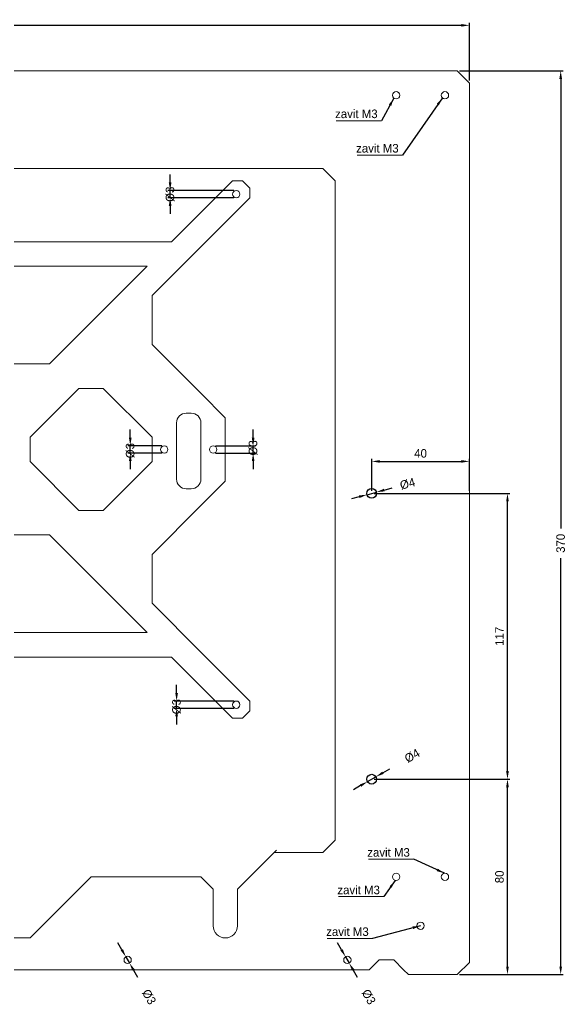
# Model space of a CAD drawing. Header units: millimetres. Extents: x 81 to 504, y 12 to 422.
# Drawn here: x 280.2 to 504.1, y 17.9 to 421.8 of the extents above; entities that cross this region are included whole.
import ezdxf

# ---------------------------------------------------------------- set-up
doc = ezdxf.new("R2010")
doc.units = ezdxf.units.MM
doc.header["$PDSIZE"] = -1
doc.layers.get('Defpoints').update_dxf_attribs({"true_color": 0xffffff})
for name, color, linetype, lineweight, true_color in [('3mm_DIRY', 7, 'Continuous', 15, 0xffffff), ('4mm-DIRY', 178, 'Continuous', 25, 0x000000), ('BED-NEW', 7, 'Continuous', 15, 0xffffff), ('INSIDE', 7, 'Continuous', 15, 0xffffff), ('KOTY', 9, 'Continuous', 15, 0xc0c0c0), ('M3_ZAVIT', 7, 'Continuous', 15, 0xffffff), ('OUTSIDE', 7, 'Continuous', 15, 0xffffff)]:
    doc.layers.add(name, color=color, linetype=linetype, lineweight=lineweight, true_color=true_color)
doc.styles.add('textstyle0', font='')
doc.styles.add('textstyle1', font='')
doc.styles.add('textstyle2', font='')
doc.styles.add('textstyle3', font='')
doc.styles.add('textstyle55', font='')
doc.styles.get('textstyle0').set_extended_font_data('TXT')
doc.styles.get('textstyle1').set_extended_font_data('TXT')
doc.styles.get('textstyle2').set_extended_font_data('TXT')
doc.styles.get('textstyle3').set_extended_font_data('TXT')
doc.styles.get('textstyle55').set_extended_font_data('TXT')
doc.dimstyles.new('QCADDimStyle', dxfattribs={"dimtxt": 3.5, "dimasz": 3.302, "dimexe": 1, "dimexo": 1, "dimgap": 1.524, "dimtad": 1, "dimtoh": 1, "dimdec": 4, "dimzin": 0, "dimdsep": 46, "dimtxsty": 'Standard', "dimcen": 0.09, "dimadec": 0, "dimazin": 0, "dimtfac": 1, "dimtdec": 4, "dimtofl": 0, "dimtmove": 0, "dimatfit": 3, "dimfxl": 1, "dimtolj": 1, "dimtzin": 0, "dimarcsym": 0})

# ---------------------------------------------------------------- blocks, each defined once
blk = doc.blocks.new('*D44')
at = {"layer": 'Defpoints', "color": 0}
for p in [(323.65, 38.2), (325.15, 35.6)]:
    blk.add_point(p, dxfattribs=at)
at = {"layer": 'KOTY', "color": 0, "lineweight": -2}
for p, q in [((322, 41.06), (320.35, 43.92)), ((323.65, 38.2), (325.15, 35.6)), ((326.8, 32.74), (328.45, 29.88))]:
    blk.add_line(p, q, dxfattribs=at)
at = {"layer": 'KOTY', "color": 0}
for points in [[(321.52, 40.78), (322.48, 41.33), (323.65, 38.2)], [(327.28, 33.02), (326.32, 32.47), (325.15, 35.6)]]:
    blk.add_solid(points, dxfattribs=at)
at = {"layer": 'KOTY', "color": 0, "insert": (333.14, 21.76), "char_height": 3.5, "attachment_point": 5, "rotation": 300}
blk.add_mtext('%%c3', dxfattribs=at)
blk = doc.blocks.new('*D45')
at = {"layer": 'Defpoints', "color": 0}
for p in [(413.65, 38.2), (415.15, 35.6)]:
    blk.add_point(p, dxfattribs=at)
at = {"layer": 'KOTY', "color": 0, "lineweight": -2}
for p, q in [((412, 41.06), (410.35, 43.92)), ((413.65, 38.2), (415.15, 35.6)), ((416.8, 32.74), (418.45, 29.88))]:
    blk.add_line(p, q, dxfattribs=at)
at = {"layer": 'KOTY', "color": 0}
for points in [[(411.52, 40.78), (412.48, 41.33), (413.65, 38.2)], [(417.28, 33.02), (416.32, 32.47), (415.15, 35.6)]]:
    blk.add_solid(points, dxfattribs=at)
at = {"layer": 'KOTY', "color": 0, "insert": (423.14, 21.76), "char_height": 3.5, "attachment_point": 5, "rotation": 300}
blk.add_mtext('%%c3', dxfattribs=at)
blk = doc.blocks.new('*D46')
at = {"layer": 'Defpoints', "color": 0}
for p in [(422.67, 109.9), (426.13, 111.9)]:
    blk.add_point(p, dxfattribs=at)
at = {"layer": 'KOTY', "color": 0, "lineweight": -2}
for p, q in [((428.99, 113.55), (431.85, 115.2)), ((422.67, 109.9), (426.13, 111.9)), ((419.81, 108.25), (416.95, 106.6))]:
    blk.add_line(p, q, dxfattribs=at)
at = {"layer": 'KOTY', "color": 0}
for points in [[(428.72, 114.03), (429.27, 113.07), (426.13, 111.9)], [(420.08, 107.77), (419.53, 108.73), (422.67, 109.9)]]:
    blk.add_solid(points, dxfattribs=at)
at = {"layer": 'KOTY', "color": 0, "insert": (440.98, 120.47), "char_height": 3.5, "attachment_point": 5, "rotation": 30}
blk.add_mtext('%%c4', dxfattribs=at)
blk = doc.blocks.new('*D47')
at = {"layer": 'Defpoints', "color": 0}
for p in [(422.47, 227.38), (426.33, 228.42)]:
    blk.add_point(p, dxfattribs=at)
at = {"layer": 'KOTY', "color": 0, "lineweight": -2}
for p, q in [((419.28, 226.53), (416.09, 225.67)), ((422.47, 227.38), (426.33, 228.42)), ((429.52, 229.27), (432.71, 230.13))]:
    blk.add_line(p, q, dxfattribs=at)
at = {"layer": 'KOTY', "color": 0}
for points in [[(419.42, 226), (419.14, 227.06), (422.47, 227.38)], [(429.38, 229.8), (429.66, 228.74), (426.33, 228.42)]]:
    blk.add_solid(points, dxfattribs=at)
at = {"layer": 'KOTY', "color": 0, "insert": (439.07, 231.83), "char_height": 3.5, "attachment_point": 5, "rotation": 15}
blk.add_mtext('%%c4', dxfattribs=at)
blk = doc.blocks.new('*D48')
at = {"layer": 'Defpoints', "color": 0}
for p in [(459.4, 400.9), (459.4, 30.9), (501.8, 30.9)]:
    blk.add_point(p, dxfattribs=at)
at = {"layer": 'KOTY', "color": 0, "lineweight": -2}
for p, q in [((460.4, 400.9), (502.8, 400.9)), ((501.8, 397.6), (501.8, 213.48)), ((501.8, 34.2), (501.8, 201.43)), ((460.4, 30.9), (502.8, 30.9))]:
    blk.add_line(p, q, dxfattribs=at)
at = {"layer": 'KOTY', "color": 0}
for points in [[(502.35, 397.6), (501.25, 397.6), (501.8, 400.9)], [(501.25, 34.2), (502.35, 34.2), (501.8, 30.9)]]:
    blk.add_solid(points, dxfattribs=at)
at = {"layer": 'KOTY', "color": 0, "insert": (501.8, 207.45), "char_height": 3.5, "attachment_point": 5, "rotation": 90}
blk.add_mtext('370', dxfattribs=at)
blk = doc.blocks.new('*D49')
at = {"layer": 'Defpoints', "color": 0}
for p in [(464.4, 419.53), (94.4, 395.9), (464.4, 395.9)]:
    blk.add_point(p, dxfattribs=at)
at = {"layer": 'KOTY', "color": 0, "lineweight": -2}
for p, q in [((94.4, 396.9), (94.4, 420.53)), ((464.4, 396.9), (464.4, 420.53)), ((97.7, 419.53), (264.7, 419.53)), ((461.1, 419.53), (276.75, 419.53))]:
    blk.add_line(p, q, dxfattribs=at)
at = {"layer": 'KOTY', "color": 0}
for points in [[(97.7, 420.08), (97.7, 418.98), (94.4, 419.53)], [(461.1, 418.98), (461.1, 420.08), (464.4, 419.53)]]:
    blk.add_solid(points, dxfattribs=at)
at = {"layer": 'KOTY', "color": 0, "insert": (270.72, 419.53), "char_height": 3.5, "attachment_point": 5}
blk.add_mtext('370', dxfattribs=at)
blk = doc.blocks.new('*D56')
at = {"layer": 'Defpoints', "color": 0}
for p in [(344.46, 142.9), (368.9, 142.9), (368.9, 139.9)]:
    blk.add_point(p, dxfattribs=at)
at = {"layer": 'KOTY', "color": 0, "lineweight": -2}
for p, q in [((344.46, 146.2), (344.46, 149.5)), ((367.9, 142.9), (343.46, 142.9)), ((344.46, 139.9), (344.46, 142.9)), ((367.9, 139.9), (343.46, 139.9)), ((344.46, 136.6), (344.46, 133.3))]:
    blk.add_line(p, q, dxfattribs=at)
at = {"layer": 'KOTY', "color": 0}
for points in [[(343.91, 146.2), (345.01, 146.2), (344.46, 142.9)], [(345.01, 136.6), (343.91, 136.6), (344.46, 139.9)]]:
    blk.add_solid(points, dxfattribs=at)
at = {"layer": 'KOTY', "color": 0, "insert": (344.46, 140.6), "char_height": 3.5, "attachment_point": 5, "rotation": 90}
blk.add_mtext('%%c3', dxfattribs=at)
blk = doc.blocks.new('*D57')
at = {"layer": 'Defpoints', "color": 0}
for p in [(325.47, 247.4), (339.4, 247.4), (339.4, 244.4)]:
    blk.add_point(p, dxfattribs=at)
at = {"layer": 'KOTY', "color": 0, "lineweight": -2}
for p, q in [((325.47, 250.7), (325.47, 254)), ((338.4, 247.4), (324.47, 247.4)), ((325.47, 244.4), (325.47, 247.4)), ((338.4, 244.4), (324.47, 244.4)), ((325.47, 241.1), (325.47, 237.8))]:
    blk.add_line(p, q, dxfattribs=at)
at = {"layer": 'KOTY', "color": 0}
for points in [[(324.92, 250.7), (326.02, 250.7), (325.47, 247.4)], [(326.02, 241.1), (324.92, 241.1), (325.47, 244.4)]]:
    blk.add_solid(points, dxfattribs=at)
at = {"layer": 'KOTY', "color": 0, "insert": (325.47, 245.41), "char_height": 3.5, "attachment_point": 5, "rotation": 90}
blk.add_mtext('%%c3', dxfattribs=at)
blk = doc.blocks.new('*D58')
at = {"layer": 'Defpoints', "color": 0}
for p in [(359.4, 247.4), (375.8, 247.4), (359.4, 244.4)]:
    blk.add_point(p, dxfattribs=at)
at = {"layer": 'KOTY', "color": 0, "lineweight": -2}
for p, q in [((375.8, 250.7), (375.8, 254)), ((360.4, 247.4), (376.8, 247.4)), ((375.8, 244.4), (375.8, 247.4)), ((360.4, 244.4), (376.8, 244.4)), ((375.8, 241.1), (375.8, 237.8))]:
    blk.add_line(p, q, dxfattribs=at)
at = {"layer": 'KOTY', "color": 0}
for points in [[(375.25, 250.7), (376.35, 250.7), (375.8, 247.4)], [(376.35, 241.1), (375.25, 241.1), (375.8, 244.4)]]:
    blk.add_solid(points, dxfattribs=at)
at = {"layer": 'KOTY', "color": 0, "insert": (375.8, 246.53), "char_height": 3.5, "attachment_point": 5, "rotation": 90}
blk.add_mtext('%%c3', dxfattribs=at)
blk = doc.blocks.new('*D59')
at = {"layer": 'Defpoints', "color": 0}
for p in [(341.79, 351.9), (368.9, 351.9), (368.9, 348.9)]:
    blk.add_point(p, dxfattribs=at)
at = {"layer": 'KOTY', "color": 0, "lineweight": -2}
for p, q in [((341.79, 355.2), (341.79, 358.5)), ((367.9, 351.9), (340.79, 351.9)), ((341.79, 348.9), (341.79, 351.9)), ((367.9, 348.9), (340.79, 348.9)), ((341.79, 345.6), (341.79, 342.3))]:
    blk.add_line(p, q, dxfattribs=at)
at = {"layer": 'KOTY', "color": 0}
for points in [[(341.24, 355.2), (342.34, 355.2), (341.79, 351.9)], [(342.34, 345.6), (341.24, 345.6), (341.79, 348.9)]]:
    blk.add_solid(points, dxfattribs=at)
at = {"layer": 'KOTY', "color": 0, "insert": (341.79, 350.37), "char_height": 3.5, "attachment_point": 5, "rotation": 90}
blk.add_mtext('%%c3', dxfattribs=at)
blk = doc.blocks.new('SW_NOTE_15')
at = {"layer": 'KOTY', "color": 0}
blk.add_line((-18.54, 0), (0, 0), dxfattribs=at)
at = {"layer": 'KOTY', "color": 0, "insert": (-18.98, 4.56), "char_height": 3.5, "attachment_point": 1, "style": 'textstyle55'}
blk.add_mtext('zavit M3', dxfattribs=at)
blk = doc.blocks.new('SW_NOTE_16')
at = {"layer": 'KOTY', "color": 0}
blk.add_line((-18.54, 0), (0, 0), dxfattribs=at)
at = {"layer": 'KOTY', "color": 0, "insert": (-18.99, 4.6), "char_height": 3.5, "attachment_point": 1, "style": 'textstyle0'}
blk.add_mtext('zavit M3', dxfattribs=at)
blk = doc.blocks.new('SW_NOTE_17')
at = {"layer": 'KOTY', "color": 0}
blk.add_line((-18.54, 0), (0, 0), dxfattribs=at)
at = {"layer": 'KOTY', "color": 0, "insert": (-18.98, 4.49), "char_height": 3.5, "attachment_point": 1, "style": 'textstyle1'}
blk.add_mtext('zavit M3', dxfattribs=at)
blk = doc.blocks.new('SW_NOTE_18')
at = {"layer": 'KOTY', "color": 0}
blk.add_line((-18.54, 0), (0, 0), dxfattribs=at)
at = {"layer": 'KOTY', "color": 0, "insert": (-18.97, 4.49), "char_height": 3.5, "attachment_point": 1, "style": 'textstyle2'}
blk.add_mtext('zavit M3', dxfattribs=at)
blk = doc.blocks.new('SW_NOTE_19')
at = {"layer": 'KOTY', "color": 0}
blk.add_line((-18.54, 0), (0, 0), dxfattribs=at)
at = {"layer": 'KOTY', "color": 0, "insert": (-19, 4.47), "char_height": 3.5, "attachment_point": 1, "style": 'textstyle3'}
blk.add_mtext('zavit M3', dxfattribs=at)
blk = doc.blocks.new('*D60')
at = {"layer": 'Defpoints', "color": 0}
for p in [(424.4, 110.9), (480, 110.9), (459.4, 30.9)]:
    blk.add_point(p, dxfattribs=at)
at = {"layer": 'KOTY', "color": 0, "lineweight": -2}
for p, q in [((425.4, 110.9), (481, 110.9)), ((480, 34.2), (480, 107.6)), ((460.4, 30.9), (481, 30.9))]:
    blk.add_line(p, q, dxfattribs=at)
at = {"layer": 'KOTY', "color": 0}
for points in [[(480.55, 107.6), (479.45, 107.6), (480, 110.9)], [(479.45, 34.2), (480.55, 34.2), (480, 30.9)]]:
    blk.add_solid(points, dxfattribs=at)
at = {"layer": 'KOTY', "color": 0, "insert": (476.73, 70.9), "char_height": 3.5, "attachment_point": 5, "rotation": 90}
blk.add_mtext('80', dxfattribs=at)
blk = doc.blocks.new('*D61')
at = {"layer": 'Defpoints', "color": 0}
for p in [(424.4, 227.9), (480, 227.9), (424.4, 110.9)]:
    blk.add_point(p, dxfattribs=at)
at = {"layer": 'KOTY', "color": 0, "lineweight": -2}
for p, q in [((425.4, 227.9), (481, 227.9)), ((480, 114.2), (480, 224.6)), ((425.4, 110.9), (481, 110.9))]:
    blk.add_line(p, q, dxfattribs=at)
at = {"layer": 'KOTY', "color": 0}
for points in [[(480.55, 224.6), (479.45, 224.6), (480, 227.9)], [(479.45, 114.2), (480.55, 114.2), (480, 110.9)]]:
    blk.add_solid(points, dxfattribs=at)
at = {"layer": 'KOTY', "color": 0, "insert": (476.73, 169.4), "char_height": 3.5, "attachment_point": 5, "rotation": 90}
blk.add_mtext('117', dxfattribs=at)
blk = doc.blocks.new('*D62')
at = {"layer": 'Defpoints', "color": 0}
for p in [(464.4, 241), (424.4, 227.9), (464.4, 227.9)]:
    blk.add_point(p, dxfattribs=at)
at = {"layer": 'KOTY', "color": 0, "lineweight": -2}
for p, q in [((424.4, 228.9), (424.4, 242)), ((427.7, 241), (461.1, 241)), ((464.4, 228.9), (464.4, 242))]:
    blk.add_line(p, q, dxfattribs=at)
at = {"layer": 'KOTY', "color": 0}
for points in [[(427.7, 241.55), (427.7, 240.45), (424.4, 241)], [(461.1, 240.45), (461.1, 241.55), (464.4, 241)]]:
    blk.add_solid(points, dxfattribs=at)
at = {"layer": 'KOTY', "color": 0, "insert": (444.4, 244.27), "char_height": 3.5, "attachment_point": 5}
blk.add_mtext('40', dxfattribs=at)

msp = doc.modelspace()

# ---------------------------------------------------------------- linework, layer by layer
at = {"layer": '3mm_DIRY'}
for centre in [(368.9, 350.4), (339.4, 245.9), (359.4, 245.9), (368.9, 141.4), (324.4, 36.9), (414.4, 36.9)]:
    msp.add_circle(centre, 1.5, dxfattribs=at)
at = {"layer": '4mm-DIRY'}
for centre in [(424.4, 227.9), (424.4, 110.9)]:
    msp.add_circle(centre, 2, dxfattribs=at)
at = {"layer": 'BED-NEW'}
for p, q in [((367.4, 355.9), (344.4, 332.9)), ((371.4, 355.9), (367.4, 355.9)), ((374.4, 352.9), (371.4, 355.9)), ((374.4, 351.9), (374.4, 352.9)), ((374.4, 351.9), (374.4, 348.9)), ((374.4, 348.9), (334.4, 308.9)), ((344.4, 332.9), (342.4, 330.9)), ((186.4, 330.9), (342.4, 330.9)), ((196.4, 320.9), (332.4, 320.9)), ((332.4, 320.9), (304.4, 292.9)), ((334.4, 288.9), (334.4, 308.9)), ((302.4, 290.9), (292.4, 280.9)), ((304.4, 292.9), (302.4, 290.9)), ((354.4, 268.9), (334.4, 288.9)), ((292.4, 280.9), (236.4, 280.9)), ((284.4, 250.9), (304.4, 270.9)), ((304.4, 270.9), (314.4, 270.9)), ((314.4, 270.9), (334.4, 250.9)), ((364.4, 258.9), (354.4, 268.9)), ((348.4, 260.76), (350.4, 260.76)), ((364.4, 258.9), (364.4, 232.9)), ((344.4, 233.76), (344.4, 256.76)), ((354.4, 256.76), (354.4, 233.76)), ((284.4, 240.9), (284.4, 250.9)), ((334.4, 250.9), (334.4, 240.9)), ((304.4, 220.9), (284.4, 240.9)), ((334.4, 240.9), (314.4, 220.9)), ((364.4, 232.9), (354.4, 222.9)), ((350.4, 229.76), (348.4, 229.76)), ((354.4, 222.9), (334.4, 202.9)), ((314.4, 220.9), (304.4, 220.9)), ((292.4, 210.9), (236.4, 210.9)), ((292.4, 210.9), (332.4, 170.9)), ((334.4, 182.9), (334.4, 202.9)), ((354.4, 162.9), (334.4, 182.9)), ((332.4, 170.9), (196.4, 170.9)), ((374.4, 142.9), (354.4, 162.9)), ((186.4, 160.9), (342.4, 160.9)), ((367.4, 135.9), (342.4, 160.9)), ((374.4, 142.9), (374.4, 138.9)), ((371.4, 135.9), (374.4, 138.9)), ((367.4, 135.9), (369.4, 135.9)), ((369.4, 135.9), (371.4, 135.9))]:
    msp.add_line(p, q, dxfattribs=at)
for centre, start, end in [((348.4, 256.76), 90, 180), ((350.4, 256.76), 0, 90), ((348.4, 233.76), 180, 270), ((350.4, 233.76), 270, 0)]:
    msp.add_arc(centre, 4, start, end, dxfattribs=at)
at = {"layer": 'INSIDE'}
for p, q in [((154.4, 360.9), (404.4, 360.9)), ((404.4, 360.9), (409.4, 355.9)), ((409.4, 355.9), (409.4, 85.9)), ((409.4, 85.9), (404.4, 80.9)), ((385.4, 81.9), (369.4, 65.9)), ((404.4, 80.9), (384.4, 80.9)), ((284.4, 45.9), (309.4, 70.9)), ((309.4, 70.9), (354.4, 70.9)), ((359.4, 65.9), (354.4, 70.9)), ((359.4, 50.9), (359.4, 65.9)), ((369.4, 65.9), (369.4, 50.9)), ((274.4, 45.9), (284.4, 45.9))]:
    msp.add_line(p, q, dxfattribs=at)
msp.add_arc((364.4, 50.9), 5, 180, 0, dxfattribs=at)
at = {"layer": 'M3_ZAVIT'}
for centre in [(434.4, 390.9), (454.4, 390.9), (434.4, 70.9), (454.4, 70.9), (444.4, 50.9)]:
    msp.add_circle(centre, 1.5, dxfattribs=at)
at = {"layer": 'OUTSIDE'}
for p, q in [((99.4, 400.9), (459.4, 400.9)), ((459.4, 400.9), (464.4, 395.9)), ((464.4, 395.9), (464.4, 35.9)), ((427.4, 36.9), (423.4, 32.9)), ((433.4, 36.9), (427.4, 36.9)), ((437.4, 32.9), (433.4, 36.9)), ((423.4, 32.9), (135.4, 32.9)), ((439.4, 30.9), (437.4, 32.9)), ((464.4, 35.9), (459.4, 30.9)), ((459.4, 30.9), (439.4, 30.9))]:
    msp.add_line(p, q, dxfattribs=at)

# ---------------------------------------------------------------- block references
at = {"layer": 'KOTY'}
for name, p in [('SW_NOTE_15', (428.36, 380.49)), ('SW_NOTE_16', (436.99, 366.34)), ('SW_NOTE_19', (441.57, 78.2)), ('SW_NOTE_17', (429.29, 62.8)), ('SW_NOTE_18', (424.71, 45.73))]:
    msp.add_blockref(name, p, dxfattribs=at)

# ---------------------------------------------------------------- dimensions: what is measured, and where the dimension line sits
dim = msp.add_linear_dim(base=(464.4, 419.53), p1=(94.4, 395.9), p2=(464.4, 395.9), dimstyle='QCADDimStyle', override={"dimtxt": 3.5, "dimasz": 3.302, "dimexe": 1, "dimexo": 1, "dimgap": 1.524, "dimtad": 1, "dimdec": 0, "dimzin": 1, "dimdsep": 44, "dimcen": 2.5, "dimclrd": 0, "dimclre": 0, "dimclrt": 0, "dimtofl": 1, "dimtmove": 2, "dimtolj": 0, "dimtzin": 1}, dxfattribs=at)
dim.commit()
dim.dimension.update_dxf_attribs({"geometry": '*D49', "text_midpoint": (270.72, 419.53), "dimtype": 160})
dim = msp.add_linear_dim(base=(501.8, 30.9), p1=(459.4, 400.9), p2=(459.4, 30.9), angle=90, dimstyle='QCADDimStyle', override={"dimtxt": 3.5, "dimasz": 3.302, "dimexe": 1, "dimexo": 1, "dimgap": 1.524, "dimtad": 1, "dimdec": 0, "dimzin": 1, "dimdsep": 44, "dimcen": 2.5, "dimclrd": 0, "dimclre": 0, "dimclrt": 0, "dimtofl": 1, "dimtmove": 2, "dimtolj": 0, "dimtzin": 1}, dxfattribs=at)
dim.commit()
dim.dimension.update_dxf_attribs({"geometry": '*D48', "text_midpoint": (501.8, 207.45), "dimtype": 160})
for base, p1, p2, picture, middle in [((341.79, 351.9), (368.9, 348.9), (368.9, 351.9), '*D59', (341.79, 350.37)), ((325.47, 247.4), (339.4, 244.4), (339.4, 247.4), '*D57', (325.47, 245.41)), ((375.8, 247.4), (359.4, 244.4), (359.4, 247.4), '*D58', (375.8, 246.53)), ((344.46, 142.9), (368.9, 139.9), (368.9, 142.9), '*D56', (344.46, 140.6))]:
    dim = msp.add_linear_dim(base=base, p1=p1, p2=p2, angle=90, text='%%c<>', dimstyle='QCADDimStyle', override={"dimtxt": 3.5, "dimasz": 3.302, "dimexe": 1, "dimexo": 1, "dimgap": 1.524, "dimtad": 1, "dimdec": 0, "dimzin": 1, "dimdsep": 44, "dimcen": 2.5, "dimclrd": 0, "dimclre": 0, "dimclrt": 0, "dimtofl": 1, "dimtmove": 2, "dimtolj": 0, "dimtzin": 1}, dxfattribs=at)
    dim.commit()
    dim.dimension.update_dxf_attribs({"geometry": picture, "text_midpoint": middle, "dimtype": 160})
dim = msp.add_linear_dim(base=(464.4, 241), p1=(424.4, 227.9), p2=(464.4, 227.9), dimstyle='QCADDimStyle', override={"dimtxt": 3.5, "dimasz": 3.302, "dimexe": 1, "dimexo": 1, "dimgap": 1.524, "dimtad": 1, "dimdec": 0, "dimzin": 1, "dimdsep": 44, "dimcen": 2.5, "dimclrd": 0, "dimclre": 0, "dimclrt": 0, "dimtofl": 1, "dimtmove": 2, "dimtolj": 0, "dimtzin": 1}, dxfattribs=at)
dim.commit()
dim.dimension.update_dxf_attribs({"geometry": '*D62', "text_midpoint": (444.4, 244.27)})
for p1, p2, picture, middle in [((422.47, 227.38), (426.33, 228.42), '*D47', (439.07, 231.83)), ((422.67, 109.9), (426.13, 111.9), '*D46', (440.98, 120.47)), ((323.65, 38.2), (325.15, 35.6), '*D44', (333.14, 21.76)), ((413.65, 38.2), (415.15, 35.6), '*D45', (423.14, 21.76))]:
    dim = msp.add_diameter_dim_2p(p1=p1, p2=p2, dimstyle='QCADDimStyle', override={"dimtxt": 3.5, "dimasz": 3.302, "dimexe": 1, "dimexo": 1, "dimgap": 1.524, "dimtad": 1, "dimdec": 0, "dimzin": 1, "dimdsep": 44, "dimcen": 2.5, "dimclrd": 0, "dimclre": 0, "dimclrt": 0, "dimtofl": 1, "dimtmove": 2, "dimtolj": 0, "dimtzin": 1}, dxfattribs=at)
    dim.commit()
    dim.dimension.update_dxf_attribs({"geometry": picture, "text_midpoint": middle, "dimtype": 163})
for base, p1, p2, picture, middle in [((480, 227.9), (424.4, 110.9), (424.4, 227.9), '*D61', (476.73, 169.4)), ((480, 110.9), (459.4, 30.9), (424.4, 110.9), '*D60', (476.73, 70.9))]:
    dim = msp.add_linear_dim(base=base, p1=p1, p2=p2, angle=90, dimstyle='QCADDimStyle', override={"dimtxt": 3.5, "dimasz": 3.302, "dimexe": 1, "dimexo": 1, "dimgap": 1.524, "dimtad": 1, "dimdec": 0, "dimzin": 1, "dimdsep": 44, "dimcen": 2.5, "dimclrd": 0, "dimclre": 0, "dimclrt": 0, "dimtofl": 1, "dimtmove": 2, "dimtolj": 0, "dimtzin": 1}, dxfattribs=at)
    dim.commit()
    dim.dimension.update_dxf_attribs({"geometry": picture, "text_midpoint": middle})

# ---------------------------------------------------------------- leaders
for points in [[(433.48, 389.72), (428.36, 380.49)], [(453.34, 389.83), (436.99, 366.34)], [(454.22, 72.39), (441.57, 78.2)], [(434.04, 69.44), (429.29, 62.8)], [(444.4, 50.9), (424.71, 45.73)]]:
    msp.add_leader(points, dimstyle='QCADDimStyle', dxfattribs=at)

doc.saveas('drawing.dxf')
